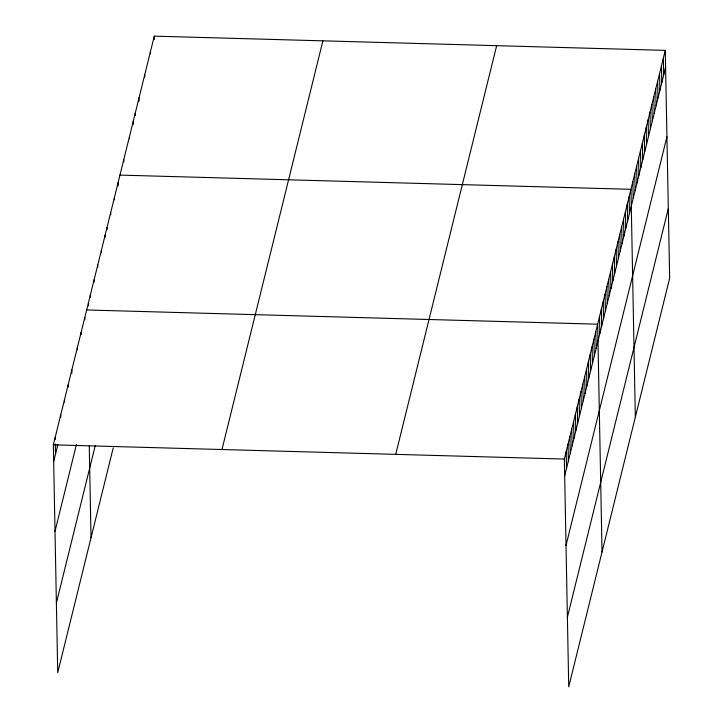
<?xml version="1.0" encoding="UTF-8"?>
<svg xmlns="http://www.w3.org/2000/svg" width="723" height="723" viewBox="0 0 723 723"><rect width="100%" height="100%" fill="white"/><g stroke="black" fill="none" stroke-linecap="round" stroke-linejoin="round"><path stroke-width="1.08" d="M113.231 447.853L57.723 672.634L53.348 444.835L154.27 36.15L665.277 50.366L669.652 278.165L568.73 686.85L564.356 459.051L665.277 50.366M53.674 461.608L57.903 444.482M55.011 531.251L76.421 444.546M56.385 603L95.237 445.657M221.979 449.525L322.901 40.84M395.725 454.36L496.647 45.676M564.681 475.833L665.603 67.149M566.019 545.467L666.94 136.783M567.392 617.216L668.314 208.531M119.955 175.102L630.962 189.318L635.336 417.117M86.652 309.968L597.659 324.184L602.033 551.983M53.348 444.835L564.356 459.051M663.371 58.084L663.696 74.867M661.464 65.811L661.789 82.585M659.557 73.529L659.882 90.303M657.65 81.247L657.975 98.03M655.743 88.965L656.068 105.748M653.836 96.683L654.161 113.466M651.938 104.401L652.254 121.184M650.031 112.128L650.348 128.902M648.124 119.846L648.441 136.62M646.217 127.564L646.534 144.347M644.31 135.282L644.627 152.065M642.404 143L642.72 159.783M640.497 150.718L640.822 167.501M638.59 158.445L638.915 175.219M636.683 166.163L637.008 182.937M634.776 173.882L635.101 190.664M632.869 181.6L633.194 198.382M629.118 196.81L629.435 213.592M627.266 204.302L627.582 221.084M625.413 211.794L625.738 228.576M623.56 219.286L623.886 236.069M621.717 226.778L622.033 243.561M619.864 234.279L620.189 251.053M618.011 241.771L618.337 258.545M616.159 249.263L616.484 266.037M614.315 256.755L614.631 273.529M612.462 264.247L612.788 281.021M610.61 271.74L610.935 288.513M608.757 279.232L609.082 296.005M606.913 286.724L607.23 303.506M605.061 294.216L605.386 310.998M603.208 301.708L603.533 318.491M601.364 309.2L601.681 325.983M599.512 316.692L599.828 333.475M595.806 331.676L596.132 348.459M593.963 339.168L594.279 355.951M592.11 346.66L592.435 363.443M590.257 354.153L590.583 370.935M588.405 361.645L588.73 378.427M586.561 369.137L586.877 385.919M584.708 376.629L585.034 393.411M582.855 384.121L583.181 400.904M581.012 391.613L581.328 408.396M579.159 399.114L579.475 415.888M577.306 406.606L577.632 423.38M575.454 414.098L575.779 430.872M573.61 421.59L573.926 438.364M571.757 429.082L572.083 445.856M569.905 436.575L570.23 453.348M568.052 444.067L568.377 460.849M566.208 451.559L566.525 468.341M154.27 36.15L154.333 39.503M150.456 51.586L150.501 53.827M144.736 74.749L144.781 76.981M139.024 97.903L139.087 101.265M135.21 113.348L135.246 115.581M133.303 121.066L133.366 124.419M129.489 136.502L129.534 138.744M123.769 159.666L123.814 161.898M118.111 182.594L118.174 185.947M114.406 197.578L114.451 199.819M110.709 212.562L110.746 214.803M107.004 227.546L107.049 229.787M105.151 235.038L105.197 237.28M101.455 250.031L101.5 252.264M97.75 265.016L97.795 267.248M94.053 280L94.098 282.232M90.357 294.984L90.393 297.216M88.504 302.476L88.568 305.829M89.263 446.055L91.026 537.767M84.799 317.46L84.844 319.693M81.103 332.444L81.148 334.686M77.397 347.429L77.442 349.67M71.848 369.905L71.911 373.267M68.152 384.889L68.197 387.13M64.446 399.873L64.492 402.115M60.75 414.866L60.795 417.099M57.325 444.392L57.37 446.624M55.201 437.343L55.237 439.575M55.328 444.049L55.517 454.116"/></g></svg>
